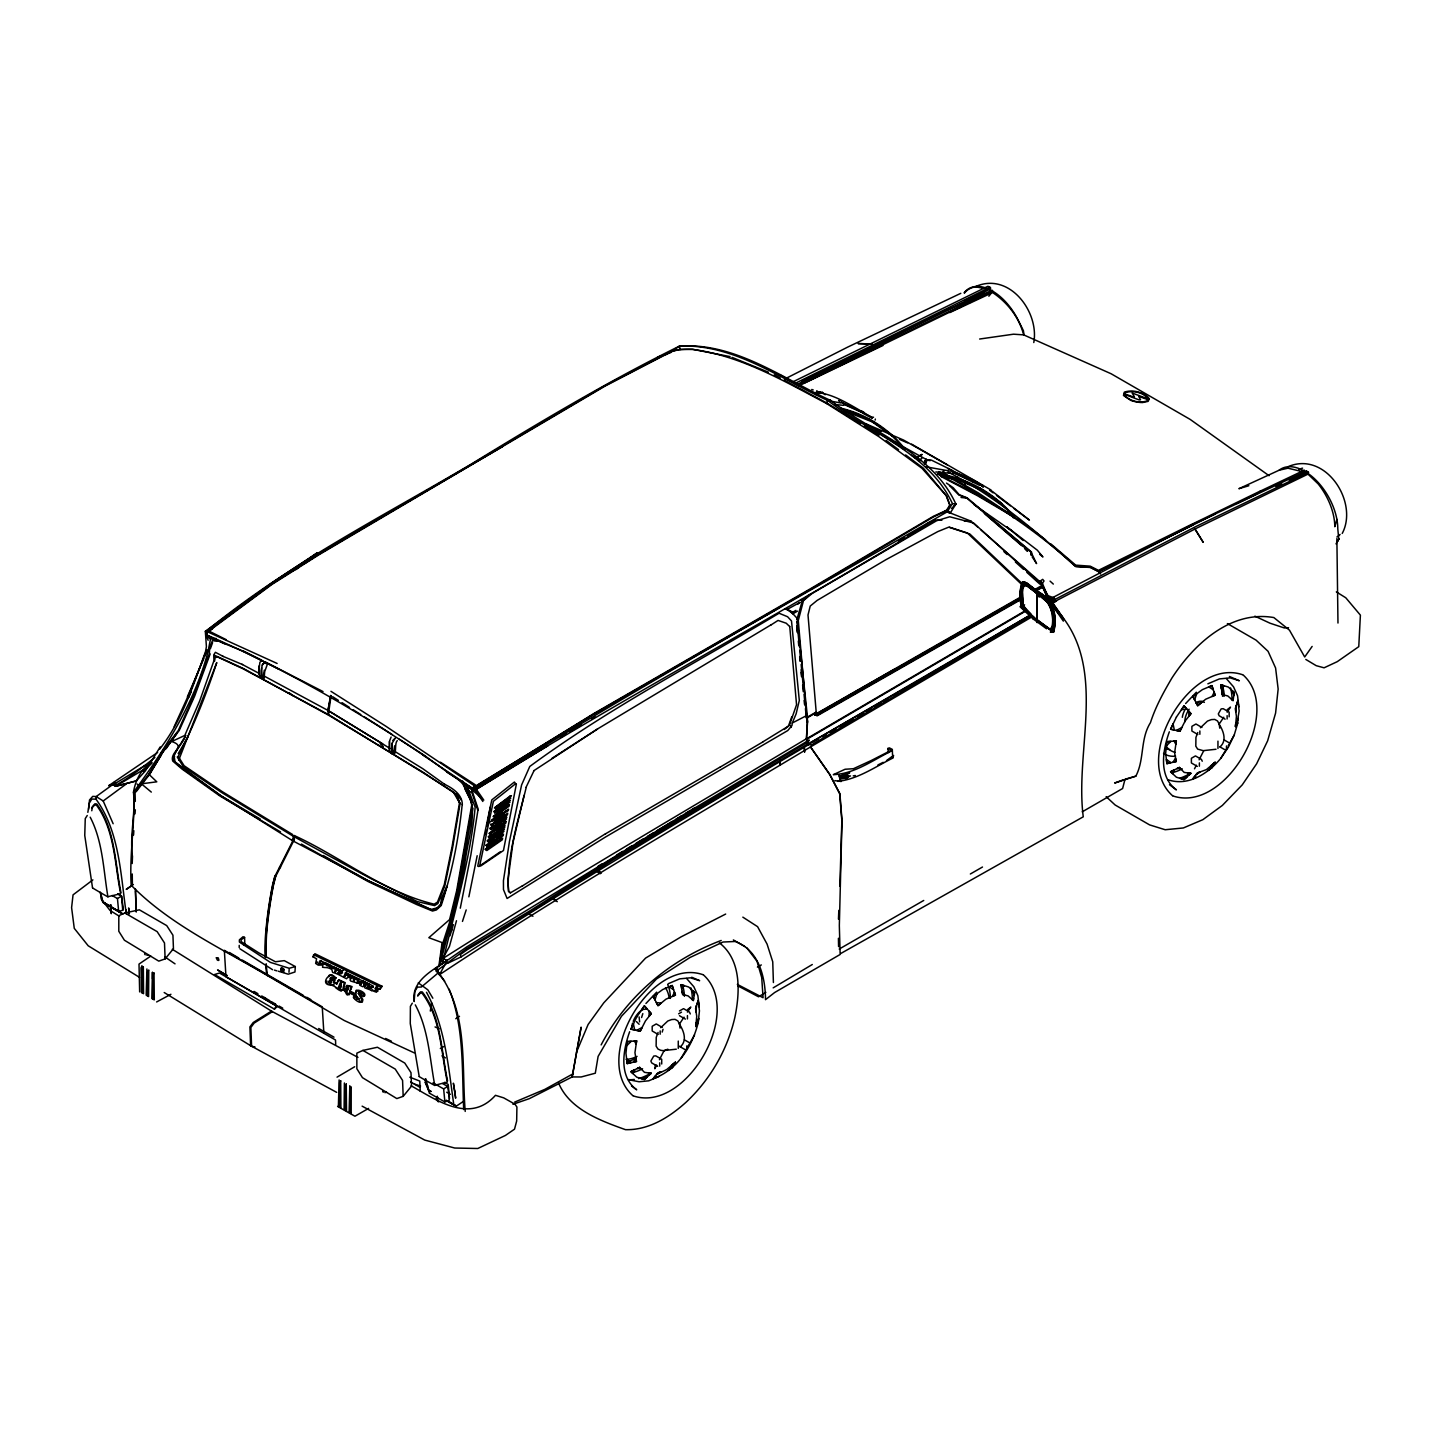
<?xml version="1.0" encoding="UTF-8"?>
<svg xmlns="http://www.w3.org/2000/svg" width="1432" height="1432" viewBox="0 0 1432 1432"><rect width="100%" height="100%" fill="white"/><g stroke="black" fill="none" stroke-linecap="round" stroke-linejoin="round"><path stroke-width="1.5" d="M239.216 947.572L239.216 945.371M1037.412 620.181L1037.466 622.401L1038.379 620.79L1036.929 622.347L1037.144 591.559L1025.956 582.896M1039.22 596.893L1037.466 591.434L1026.279 582.77M957.704 481.438L957.757 477.142M425.394 1078.779L425.34 1082.467L428.759 1091.005M1037.233 622.204L1037.287 620.074L1050.336 629.4L1051.715 629.382L1052.645 626.267M1336.879 538.522L1337.971 623.045M965.15 485.609L965.275 481.349M278.309 971.2L288.226 974.19L294.956 971.988L295.314 966.564L289.228 968.283L270.397 962.394L239.377 942.059L239.377 939.857L243.028 936.743L244.586 937.387L244.8 944.368L243.637 945.209M132.209 863.532L132.46 856.962M1031.022 555.168L1031.13 552.305L966.707 498.067L958.867 494.989L949.523 485.681M1031.434 554.954L1031.559 552.09L967.048 497.781L959.189 494.702L953.193 487.703L946.462 483.067M838.454 919.129L838.83 910.322M839.868 886.122L841.855 820.679L839.671 793.811L829.755 774.623L810.512 746.931L811.497 744.855L1032.132 615.563M117.889 893.944L121.523 896.092L123.045 906.85L122.866 910.215L118.677 911.468L117.442 898.526L112.126 895.519M263.363 677.443L264.276 670.248M806.574 739.717L807.487 717.36L797.051 618.248L790.303 610.963L784.7 608.672M844.254 775.392L844.164 777.29L846.813 778.704L848.013 777.415L847.046 774.139L844.254 775.392L845.829 777.146M449.523 1098.541L448.198 1084.418L444.511 1082.341M1040.975 583.862L1041.046 582.681L980.974 529.912M288.978 972.256L289.157 969.392M122.722 910.09L121.523 896.092L118.086 894.141M133.552 835.089L133.838 830.703M338.22 987.991L340.172 982.925L341.353 984.035L340.512 986.648L339.67 988.581L338.22 987.991L340.583 988.187L341.425 986.272M339.133 987.597L341.514 982.513M126.177 913.007C120.592 874.522 119.518 831.365 95.98 799.181L96.177 796.568L112.788 784.539L115.688 786.293L136.326 780.905L145.348 770.899L160.205 746.913M135.02 813.841L135.324 809.796M414.17 1001.058L414.922 991.266L417.392 987.149L421.366 987.024L438.532 972.614C468.497 1012.03 461.426 1064.961 465.221 1111.429M463.7 1109.567C461.838 1069.4 464.308 1027.245 449.147 989.172M1048.851 602.442L1049.531 603.051L1047.848 601.225L1048.117 602.138M101.403 895.627L101.135 898.884L109.996 910.412L119.429 916.301M281.209 969.571L281.334 967.996L283.966 969.357L283.554 972.418L280.94 971.057L281.334 967.996M263.112 675.51L328.895 710.934L328.555 715.159L422.673 771.991L455.949 794.116L459.511 802.726L452.082 846.706L444.296 884.618L437.476 902.088L434.165 904.165C383.525 892.118 340.87 856.819 293.936 835.393L292.146 840.477L367.952 880.644L430.728 909.553L438.013 907.655L440.859 904.129L447.017 886.193L441.45 898.508L440.716 904.541L435.99 908.908L432.088 909.982L367.97 880.626L323.274 855.513M438.819 966.511L442.112 942.596L428.83 937.709L449.576 919.595L456.683 890.615L471.737 804.981L470.09 798.608L463.413 785.076M439.445 965.759L442.595 943.813L450.794 918.538L457.238 891.563L472.381 805.464M440.394 964.201L443.186 946.48L451.402 921.206L457.846 894.212L472.972 808.113M343.859 976.284L346.634 971.719L344.289 976.821L346.472 973.134L359.056 979.345L356.98 982.674L360.47 982.764L362.547 980.813L365.16 982.173L363.728 984.912L366.753 983.104L369.528 984.303L367.451 987.865L369.528 984.303M365.16 982.173L363.728 984.912M393.496 753.089L394.677 745.768M258.816 666.077L259.049 674.955M317.081 961.767L317.349 962.913M1021.857 594.191L1024.023 582.824M88.605 809.241L89.518 799.987L92.74 796.371L96.177 796.568L103.194 800.971L113.146 823.74M442.202 964.363C454.266 912.291 470.179 860.811 475.173 807.147L467.387 787.242L462.536 781.067M698.19 1022.591L699.442 1010.867L698.172 1000.503L695.576 1008.611L696.74 1016.237L695.791 1026.476L698.19 1022.591L698.655 1018.295L697.241 1024.22L698.19 1022.591C692.426 1046.362 677.157 1070.187 653.243 1078.636L655.176 1076.023L656.554 1077.204L653.243 1078.636L657.843 1072.854L660.653 1071.798L656.482 1074.501L666.686 1069.543L675.403 1062.24L672.252 1067.628L668.332 1070.438L673.398 1065.569L672.252 1067.628M1166.883 741.704L1165.648 753.357L1166.901 763.668L1176.137 761.573L1175.582 758.154L1173.094 762.003L1176.137 761.573L1174.634 752.767L1176.334 740.899L1174.043 740.917L1175.815 744.3L1176.334 740.899L1166.883 741.704L1170.857 741.382L1166.454 745.821M1053.683 629.579C1056.744 614.489 1051.088 598.809 1036.929 591.362L1037.144 622.526L1038.057 620.933M1053.988 629.436C1057.639 614.221 1051.357 598.719 1037.233 591.237L1039.095 596.786M318.799 964.148L324.921 962.752L327.928 964.076L326.55 965.007C323.972 962.179 315.774 966.833 320.159 960.532L342.123 971.039L343.483 970.108M320.159 963.199L321.108 960.496M389.271 741.597L389.182 750.601M365.643 986.272L365.804 984.983L364.444 985.914L364.748 987.829L376.491 992.215L377.618 990.443L374.504 990.604L377.78 989.154L377.064 986.308L375.291 988.42L376.401 990.085M91.791 810.763L92.292 806.753L94.942 803.782L96.767 803.996C115.222 829.2 114.918 862.905 120.95 892.53M792.29 722.999L791.95 725.594L787.725 730.588L605.253 837.165L507.089 898.473L503.473 889.576L503.438 880.662L509.47 841.354L521.606 784.933L529.786 766.46C608.385 708.536 695.415 663.338 779.062 613.236L787.564 616.727L791.502 620.951L799.307 700.481L796.12 713.87L792.29 722.999L806.574 715.606M830.471 400.334C872.822 433.055 932.501 452.53 955.896 504.1L950.096 513.247L947.143 511.886L949.774 505.228L946.087 495.526L922.011 468.336L878.854 436.635L826.407 403.394L827.499 400.351L830.864 400.602L827.714 400.459C780.082 378.782 734.258 343.895 679.52 346.079C607.866 381.449 538.897 422.583 470.663 464.451C380.733 517.364 286.991 565.049 205.904 631.44L206.369 634.949L224.144 643.523M462.25 804.032C458.741 838.525 451.939 873.001 441.181 905.561L436.42 909.947L432.5 911.038L416.766 904.577L368.042 881.521L301.4 844.075M1306.199 472.614L1306.432 470.913L1308.472 472.292L1308.239 474.01L1195.881 528.551L1052.055 602.89L1054.364 599.722L1196.185 526.385L1308.472 472.292M845.507 776.072L847.046 774.139M846.76 776.735L845.22 778.65M430.316 1011.082L431.587 1002.668M87.853 812.338L89.321 803.048L91.827 799.056L95.98 799.181M1037.448 593.528L1025.348 584.811L1022.018 589.017C1016.541 609.012 1036.321 619.841 1050.014 629.525L1051.392 629.525C1055.169 615.67 1050.39 600.312 1036.947 593.51M1051.715 629.382C1056.207 615.384 1050.748 600.205 1037.269 593.367M1051.392 629.525L1052.341 626.393M655.462 1064.746L654.818 1068.755L656.662 1065.139M330.899 695.648L327.892 710.415L328.358 715.051L243.565 668.583L214.496 655.265M328.053 710.451L330.577 695.433M331.078 695.683L328.895 710.934M217.055 656.733L242.957 668.744L329.02 714.89L423.031 772.725L453.139 791.771L456.933 795.816L460.066 803.62L452.601 847.851L444.779 885.961L437.924 903.52L434.594 905.615L417.303 901.587L369.295 877.78L293.667 836.503L221.566 792.469L183.171 766.406L177.228 757.027M1054.203 628.111L1053.2 632.353L1053.755 630.707M1053.522 632.228L1054.077 630.563L1051.124 630.563L1050.372 632.21L1053.522 632.228C1058.141 617.049 1053.487 599.453 1038.397 591.935M694.627 807.917L466.886 946.803L435.042 968.82L439.391 974.762C560.306 894.463 686.053 821.628 810.512 746.931L829.898 774.533L839.904 793.668L841.998 820.357L839.331 925.609L840.154 954.464L774.623 992.537L765.511 999.661C765.332 976.964 758.924 950.132 735.171 941.486L722.999 942.023L690.063 957.453L656.482 978.987L621.452 1016.29L598.111 1056.404L595.3 1073.212L581.177 1076.971L572.173 1076.936L581.088 1027.353L572.173 1076.936L529.249 1098.684L512.942 1104.287M485.412 834.516L486.164 830.274M486.916 826.049L490.299 807.004M264.544 662.658L262.271 665.003L261.161 670.445L261.465 677.551L264.043 678.893L264.705 671.59L267.39 664.251L264.455 662.622M261.662 667.777L262.163 678.016M502.363 832.547L505.424 817.296L506.91 817.207L490.209 829.074L491.409 829.737L506.552 818.979M345.273 972.65L372.678 985.771L372.445 986.952L370.852 986.809L371.425 988.438L367.451 987.865M468.855 896.844L477.178 855.727M506.051 821.467L505.639 823.436L490.12 834.319L489.046 833.424L506.051 821.467L504.189 821.395L503.813 823.221L489.44 833.299M501.379 837.971L501.057 839.528L486.075 849.928M1033.779 342.552C1039.435 311.925 1009.399 271.65 975.711 286.507M392.815 740.487L395.125 738.232L392.117 743.28L391.562 753.25C397.774 757.814 393.836 743.924 397.273 740.613M460.281 908.192L470.86 854.832L478.127 808.955L471.629 789.462L467.387 787.242M392.117 743.28L392.225 753.769M524.094 795.351L512.978 842.571L507.805 881.342L508.736 891.169L510.508 892.709M681.077 1058.302L694.538 1034.96M1167.921 779.706C1188.059 786.777 1208.322 773.423 1220.762 758.369L1227.439 747.432M1238.34 718.363L1236.944 724.288L1239.145 710.934L1237.874 700.57L1235.279 708.679L1236.425 716.304L1235.494 726.543L1237.892 722.659L1234.223 735.028L1228.37 747.218L1220.762 758.369M356.12 991.928C355.727 987.346 367.648 993.038 364.319 996.207M132.496 856.658C129.506 835.232 135.772 813.77 133.462 792.272C135.396 780.422 141.195 768.447 151.881 762.254M187.395 696.775L203.845 658.487M275.123 875.829L273.029 883.902A352.505 203.523 -60 0 0 265.761 937.602M275.767 876.187L273.673 884.278A352.487 203.523 -60 0 0 268.375 916.999A213.01 122.991 -60 0 0 266.298 956.29M791.789 716.805L788.388 726.149L762.826 741.883M359.987 985.109L361.67 982.961L360.309 985.502L362.851 986.738L364.444 985.914M1050.014 599.453L1042.407 585.24L973.653 523.038L949.684 516.773L936.6 520.747L812.23 593.421L803.495 600.581L798.286 620.539L806.592 715.857M526.242 787.314C517.954 821.324 506.624 856.103 508.45 891.402L510.24 892.942L522.573 885.746M456.486 920.722L449.433 946.462L442.828 958.545L447.231 960.407L439.875 973.957M875.131 420.095L875.364 419.057M837.738 781.371C857.661 779.312 875.006 766.943 892.655 758.154L892.315 749.366L889.362 747.88L887.75 748.524L888.628 752.57M893.21 756.866L893.604 755.434M1336.915 519.351L1334.785 526.725A46.97 27.119 60 0 0 1318.174 483.927L1307.434 473.598M796.962 619.268L802.26 601.046L809.295 594.531M349.283 976.087L351.86 977.34L349.999 979.971L350.786 981.099L360.309 983.891M216.286 638.457L210.54 638.958L207.747 652.759C193.606 704.759 164.841 749.527 133.462 792.272M629.65 1031.738C622.992 1050.193 618.517 1076.452 636.721 1089.806L631.512 1085.939M662.193 1032.078L663.034 1029.232M661.709 1063.994L661.709 1059.286L655.767 1055.849L653.744 1056.046L650.862 1061.04L651.703 1062.902L657.646 1066.339M1169.335 731.806C1162.677 750.261 1158.202 776.52 1176.406 789.873L1169.479 784.718M1229.157 716.841L1229.157 712.134L1223.214 708.697L1221.174 708.894L1218.31 713.888L1219.151 715.749L1225.094 719.186M356.98 982.674L359.056 979.345M451.402 931.033L453.353 924.642M449.97 935.776L451.868 929.637M346.472 973.134L346.526 974.744M376.097 988.903L376.097 990.443M641.59 1017.543L642.825 1013.623M892.655 758.154L893.085 756.794M462.464 921.42L466.188 909.929M260.266 819.068L220.779 795.655L175.044 761.931L173.934 755.201L185.73 735.332C182.992 744.389 172.681 750.798 173.737 760.822L182.849 768.698L220.761 795.673L293.309 841.157L294.473 835.679M342.123 971.039L341.174 973.814L338.435 973.456L340.207 970.037L334.032 967.155L331.401 967.262L331.401 965.705L328.662 964.577L326.55 965.007M1022.538 582.072C1019.638 590.306 1018.832 600.76 1023.236 608.51M845.453 774.103L845.471 776.699M846.813 778.704L847.386 777.075L846.133 776.395M210.397 648.678L212.58 642.682M210.164 653.959L194.68 696.024L179.251 730.445L163.141 751.675L149.948 773.907L136.13 791.753L135.02 790.876L135.306 801.437M173.129 760.249L174.579 756.329M891.688 756.758L886.515 760.607M350.5 978.271L347.904 977.018L346.598 978.754C341.192 976.23 338.274 973.849 332.636 972.4L331.776 969.392C326.675 966.779 326.818 967.96 322.54 967.262L322.88 965.043L318.19 965.132L315.649 963.414L316.579 958.796L312.785 956.719L314.915 953.73L382.058 986.254L379.731 989.297L375.685 987.257M349.712 991.785L351.359 987.346L348.907 985.663C341.013 987.4 351.914 985.789 347.707 989.87L343 988.492L344.342 983.068L338.471 980.114L336.502 983.999C335.536 982.567 324.438 974.637 334.748 979.041C332.636 968.551 319.533 982.978 328.93 984.876C336.019 984.375 333.531 987.973 341.174 991.123C345.721 985.216 345.953 1000.342 349.283 992.895L357.087 996.636L358.805 999.071L356.586 998.963L356.478 997.818C347.081 992.877 361.902 1007.716 361.974 1000.073L358.322 993.325L363.388 996.582L364.032 994.381L356.192 990.264L355.852 994.703L349.712 991.785L352.075 986.558L346.956 985.395L347.833 987.078M658.076 1032.454L656.25 1037.341L656.125 1046.148L657.968 1049.047L660.725 1050.318L664.018 1050.73L667.831 1049.191M1197.761 732.54L1195.935 737.408L1195.809 746.215L1197.671 749.115L1203.703 750.798L1199.103 759.801M339.402 989.44C345.452 989.959 345.506 991.517 349.283 994.757M330.04 978.772L331.293 977.501M336.502 983.999L338.883 979.792L345.255 982.674L343.716 987.668L347.707 989.87M331.401 965.705L330.04 968.211L332.654 968.086L338.847 970.968M178.642 760.374L216.769 662.586C206.208 694.806 193.535 726.436 178.195 756.382L184.101 765.708L222.282 791.645L292.575 834.516M447.035 772.206L474.153 789.551L475.317 786.598L594.137 713.351L810.243 588.856L933.467 516.254L946.462 510.311L949.774 505.228M905.615 454.929L923.318 468.157L946.57 495.955L950.239 505.639L946.928 510.723L933.95 516.666L810.78 589.25L595.766 712.903L476.033 786.884L471.951 792.576L477.858 810.387M206.834 649.77L190.707 690.331L174.167 726.722M848.102 775.518L846.742 774.891L847.458 775.822M346.795 990.264L348.567 986.791M326.997 981.027L326.908 983.247M208.123 640.265L206.029 634.627L207.246 631.691L271.74 584.041L318.799 554.327L604.68 385.817L670.982 351.395L679.573 349.372L692.497 349.283L730.105 356.604M206.369 634.949L207.586 632.031L272.098 584.328L319.211 554.614L605.217 386.014L671.536 351.592L679.52 346.079C735.422 342.373 782.373 378.478 830.882 400.566M576.47 1052.198L588.122 1024.471L603.731 1002.883L645.599 958.08L681.023 936.904L725.666 914.063M204.794 656.339L207.282 650.432M188.684 697.563L191.315 691.531M1050.605 604.143L1051.732 601.565L1055.008 599.364L1050.605 604.143L1049.71 600.885L1054.221 598.594L1053.254 597.591L1049.047 599.543L1049.942 602.8L1063.367 618.23L1051.929 601.762L1049.942 602.8L1051.088 600.223L1054.364 598.021L1046.183 594.978L1049.781 598.737M328.68 976.606C329.432 970.395 342.588 982.728 331.598 977.143M379.731 989.297L382.058 986.254M1047.275 627.109L1046.524 628.755L1033.081 618.893L1034.298 617.55L1051.428 630.438L1050.694 632.085M1122.939 779.975L1114.651 783.035L1135.827 776.162C1144.616 759.461 1140.033 739.27 1150.451 722.641C1155.534 706.817 1163.482 692.354 1171.877 678.088C1193.715 644.4 1230.518 609.978 1273.853 617.568L1289.48 630.187L1304.695 656.984L1312.142 646.423M1228.226 745.696L1234.223 735.028M333.37 982.656L335.034 980.293L330.953 978.378M438.532 972.614L436.134 971.29L466.868 948.664L530.628 910.394L612.019 858.878L808.382 741.722L809.152 740.058L691.459 809.957M461.032 956.916C574.948 883.759 691.423 813.644 808.257 744.909L809.026 743.244L612.699 860.059L531.29 911.45L467.208 949.72L460.316 954.607L461.032 956.916L447.59 963.306M525.992 787.421L534.011 770.667M178.212 753.59L187.664 737.516M1049.638 602.997L1052.037 597.932L1193.465 524.219L1306.432 470.913M344.396 1082.968L344.092 1109.442L345.04 1109.997M279.491 867.362L293.811 838.937M280.135 867.738L294.437 839.313M146.905 968.963L146.189 995.186L147.12 995.723M659.418 1059.734L664.018 1050.73M1194.503 768.823L1196.347 765.207M447.231 960.407C432.84 970.091 410.895 981.009 414.17 1001.577M279.902 866.557L274.693 876.688L272.581 884.815A354.438 204.633 -60 0 0 265.26 938.801A214.191 123.653 -60 0 0 265.171 957.22M280.547 866.915L275.32 877.046L273.226 885.173A354.438 204.633 -60 0 0 265.905 939.177A214.174 123.653 -60 0 0 265.815 957.596M356.586 998.963L357.391 997.424L354.617 995.777L354.563 998.444M948.718 511.313L950.204 512.799L947.268 511.797C789.712 602.389 630.778 691.28 476.623 787.743L475.549 789.802L474.153 789.551M154.889 757.528C142.538 767.248 130.437 777.111 116.439 784.879L115.688 786.293L113.11 784.736L108.832 785.595L157.609 752.48M1024.256 585.33L1022.341 588.874L1023.164 605.629L1030.968 614.06M339.115 1079.925L338.4 1106.274L339.348 1106.703M1211.955 767.695L1213.101 765.637L1208.017 770.505L1211.955 767.695L1215.106 762.307L1206.388 769.611L1197.546 772.922L1196.185 774.569L1200.338 771.866L1197.546 772.922L1192.928 778.704L1196.239 777.29L1194.879 776.09L1192.928 778.704M924.446 462.106L925.949 459.421L930.191 460.478M919.129 461.068L922.28 457.578M1342.232 533.438C1358.95 501.97 1325.334 450.346 1287.941 466.76M281.818 969.894L283.966 969.357M412.309 1003.17L410.393 1006.374L410.268 1023.486L419.182 1076.417M1336.002 543.874L1339.063 538.736L1336.826 542.406L1338.741 539.041L1337.792 528.784A47.005 27.136 60 0 0 1310.334 475.138L1304.552 471.218A47.005 27.136 60 0 0 1279.098 470.233L1238.895 488.706L1248.847 485.734M331.436 982.406L330.882 983.319C328.214 983.516 330.148 978.181 331.723 980.276M263.076 664.108L263.667 663.32L262.271 665.003M601.136 1044.912C626.339 996.278 670.158 959.726 721.209 940.466M906.134 688.935L907.297 687.092L1029.68 615.456M160.796 755.738L148.123 775.983L162.299 752.82L177.335 732.45L166.094 748.757M274.407 1009.13L277.289 1006.445L219.49 973.026L214.549 974.512L274.407 1009.13L276.412 1005.944M87.245 815.47L85.258 818.603L84.757 835.447L92.507 887.715M827.517 400.316C869.815 432.84 928.742 452.566 952.459 503.67L947.143 511.886L946.462 510.311L943.133 512.405M635.88 1058.087L633.409 1061.935L636.452 1061.506L635.88 1058.087A48.831 28.192 -60 0 1 626.894 1062.025M680.039 1028.104L679.52 1023.934L684.031 1017.185M687.432 1012.12L690.815 1007.054L687.539 1009.596M1219.742 728.172L1219.205 724.001L1223.734 717.253M1227.117 712.187L1230.5 707.122L1227.242 709.663M159.561 749.294C182.115 720.654 193.231 685.445 205.528 651.578L206.405 646.709L205.367 631.279L271.579 583.092L316.884 553.038L319.372 553.325L502.614 446.605M872.41 417.625L841.586 402.32L865 413.508M872.16 417.464C856.64 409.051 833.692 392.619 815.417 392.619M841.336 408.299C865.519 414.027 887.697 428.007 903.485 447.196L904.809 449.523L892.404 435.292L872.446 421.259L849.516 411.467M924.392 463.288L925.663 462.375L924.589 463.896M924.607 463.485L925.663 462.375M979.506 485.323L953.336 472.596L951.331 469.911C960.711 475.961 976.517 478.932 983.211 487.381M953.336 472.596L974.351 481.671M981.904 485.054L950.938 470.484M1014.142 517.686L1014.554 517.131C995.598 493.521 967.62 478.055 937.763 473.652L937.351 474.225C967.227 478.628 995.204 494.094 1014.142 517.686L1012.836 515.359L1014.554 517.131M337.039 1077.15L354.671 1066.751M988.868 296.227L992.806 291.144L804.193 383.06M595.766 712.903L474.547 786.687L483.801 800.13L471.629 789.462L475.281 784.79L440.465 762.218M282.265 971.648L282.068 969.464M165.127 958.903L173.451 948.682L172.932 935.203L166.721 925.609L139.369 909.821L124.835 912.972L118.802 915.71L118.802 931.283L124.405 940.215L158.773 961.123L165.127 958.903L164.501 942.972L157.162 931.641L124.835 912.972M403.18 1096.339L411.521 1086.118L410.984 1072.64L404.773 1063.063L377.421 1047.257L362.905 1050.408L356.854 1053.164L356.854 1068.719L362.457 1077.652L396.825 1098.577L403.18 1096.339L402.571 1080.408L395.232 1069.078L362.905 1050.408M215.444 656.232L214.478 661.423M417.947 994.918L420.578 991.839L422.297 991.928C441.36 1016.971 441.181 1051.088 447.59 1080.838M417.714 996.135L420.346 993.056L422.064 993.146C441.11 1018.188 440.931 1052.305 447.339 1082.055L434.773 1085.313C429.672 1058.355 428.562 1029.447 415.298 1004.87M660.725 1027.675L667.813 1020.998L671.68 1019.548L675.009 1019.351L677.801 1020.873L679.52 1023.934M1200.428 727.76L1207.498 721.066L1211.365 719.616L1214.712 719.419L1217.486 720.94L1219.205 724.001M680.236 1046.917C687.611 1040.581 683.691 1030.682 679.251 1023.844M1219.921 746.985C1227.296 740.648 1223.376 730.75 1218.936 723.912M358.322 993.325L361.455 993.665M143.164 771.508L151.953 763.149M92.006 807.952L94.655 804.981L96.481 805.178C114.936 830.399 114.632 864.105 120.664 893.729L107.901 896.701C103.39 870.083 102.907 841.568 90.198 817.189M391.115 737.068L389.683 740.63L389.737 750.887L392.368 753.858M954.016 506.176L955.896 504.1L952.459 503.67M645.939 1003.492L656.662 992.161M679.448 1010.974L683.529 1008.629L689.454 1012.066L690.296 1013.928M1185.624 703.56L1196.347 692.229M841.568 402.016L840.906 402.965L829.951 401.014M951.51 508.485L955.896 504.1M471.629 789.462L474.547 786.687M846.366 777.164L840.638 776.95M843.985 404.433L863.747 413.204L862.207 412.434M972.758 481.653L971.558 480.597M784.253 729.514L788.388 726.149M1025.24 609.03L1023.862 610.157C1018.367 602.228 1019.172 590.986 1022.215 582.197L1024.166 581.732L1027.514 583.468L1038.433 591.953M797.767 604.197L800.184 602.263L787.099 609.441L793.042 613.755L797.463 611.142M515.323 783.948L493.396 801.293L479.738 865.555M842.911 777.021L839.957 779.259L844.683 778.292M92.883 879.875L73.05 894.857L71.6 907.637L74.267 928.348L88.193 945.782L139.495 977.34M212.598 628.666L205.582 633.946L209.09 631.351M594.799 713.673L780.458 607.025M103.194 800.971L125.837 784.288M292.826 570.724L316.884 553.038M495.311 810.44L507.358 801.723M244.586 937.387L241.238 939.696L241.059 941.54L258.637 952.763L275.427 961.767L284.27 960.639L295.314 966.564M494.488 812.463L508.718 802.206M494.756 813.215L509.989 802.242M494.04 816.33L508.145 806.198M494.147 816.938L509.183 806.144M488.276 841.318L502.131 831.348M488.652 842.428L504.01 831.365M509.738 798.072L495.544 809.008L510.848 798.072M487.148 840.602L502.489 829.629M487.417 841.64L504.404 829.468M490.997 828.86L505.013 818.889M489.458 837.344L503.241 827.553M504.798 827.553L489.851 838.203L488.545 837.559L505.156 825.799L503.545 825.817M489.869 828.233L493.306 825.799M496.743 823.364L503.617 818.477M488.223 836.646L491.623 834.247M496.725 830.632L501.844 827.016M507.161 810.405L492.304 820.894L508.306 810.584L508.557 809.187L488.652 822.917M493.7 828.77L500.681 823.847M486.057 845.166L487.56 846.634L503.133 835.679L503.455 834.068L486.719 845.865L486.057 845.166L493.181 840.154M496.725 837.63L502.077 833.872L501.755 835.411L486.844 845.9M485.269 849.23L502.614 838.203L502.274 839.814L486.791 850.554L485.269 849.23L496.009 841.73M491.087 824.796L507.733 813.215L507.393 814.844L491.838 825.673L490.603 824.134L491.319 824.975L506.105 814.683M494.13 821.682L504.673 814.361M295.726 569.65L299.36 567.144M304.819 563.385L319.372 553.325M491.48 820.053L502.113 812.714M442.828 958.545C562.4 882.595 684.926 811.21 806.592 738.644L808.382 741.722M130.813 886.247L126.213 889.397L133.337 884.546M500.377 851.736L478.753 866.539L477.733 866.109L491.803 799.897L514.392 782.033L515.806 783.877M480.74 865.966L503.473 850.501L516.379 784.02M533.76 770.738L597.591 728.977M312.785 956.719L314.145 955.771M338.435 973.456L342.534 972.883M344.289 976.821L345.219 975.335M345.094 974.082L348.262 975.622L349.623 974.691M348.262 975.622L349.73 975.21M370.852 986.809L372.767 985.914M371.407 990.711L372.767 989.781M375.291 988.42L376.67 987.489M374.736 991.374L377.618 990.443M281.692 968.73L282.731 968.05M463.18 1101.566L456.343 1106.113L447.178 1100.957M811.711 389.486L813.215 389.934M455.77 1018.743L459.493 1016.308M551.821 758.441L597.43 729.013L771.186 624.746M532.776 754.485L536.409 752.194M548.044 745.714L475.549 789.802C626.357 695.773 783.716 612.914 935.186 520.049L941.898 520.246M771.114 624.871L778.059 620.432L786.24 623.224L789.641 626.536M522.322 885.978L605.629 833.675M982.495 867.022L970.341 874.003M765.852 992.34L758.548 996.797L737.856 985.86M773.173 987.865L812.302 964.506M598.057 866.253L601.798 863.979M616.923 854.85L622.652 851.396M626.482 849.087L632.21 845.632M636.041 843.341L643.684 838.722M647.497 836.431L653.225 832.977M657.055 830.667L672.342 821.467M676.173 819.158L681.9 815.703M685.713 813.412L689.544 811.103M145.67 765.082L113.11 784.736L114.202 782.284L116.439 784.879M117.442 898.526L121.523 896.092M560.556 737.39L566.267 733.99M570.061 731.716L581.446 724.914M591.649 718.81L595.05 716.788M443.634 1088.893L447.733 1086.458L449.236 1097.216L449.057 1100.582L444.887 1101.834L443.634 1088.893L433.001 1082.861M793.042 613.755L792.791 612.216L795.87 610.39M807.541 738.214L1024.56 611.124M142.466 770.273L115.688 786.293L136.326 780.905M150.79 956.075L139.011 964.076L139.656 991.911M170.927 994.273L156.625 1001.952M368.597 1108.404L354.939 1116.226L337.594 1106.417M720.403 766.961L762.88 741.919M810.512 746.931L1032.902 616.315M911.289 685.319L915.102 683.082M918.914 680.844L922.745 678.625M928.473 675.26L932.286 673.04M936.098 670.803L941.826 667.455M945.639 665.218L949.47 662.998M953.282 660.761L959.01 657.413M962.823 655.176L966.636 652.938M970.466 650.719L983.82 642.896M987.633 640.659L1001.004 632.855M1004.817 630.617L1029.644 616.1M911.862 685.588L915.692 683.35M929.046 675.546L932.858 673.308M946.23 665.504L950.043 663.267M963.414 655.444L967.227 653.225M980.58 645.402L984.411 643.165M997.764 635.361L1001.577 633.123M1007.305 629.776L1030.217 616.387M605.485 833.836L720.403 766.89M1029.554 615.438L810.333 742.743L809.331 744.819L807.738 742.116M1045.593 598.934L1047.777 597.663L1049.423 599.167M1025.133 611.41L806.234 739.61L807.63 721.28L806.789 718.076L816.24 712.617L808.006 614.99L810.226 606.058L817.153 600.402L885.961 559.679L937.835 531.576L948.718 527.155L969.858 534.029L1022.752 584.167M1046.166 599.202L1048.349 597.932M916.086 457.703L921.796 454.409M916.373 457.864L922.118 454.553M806.198 717.808L815.667 712.348L816.562 715.535L1022.591 598.021M812.624 742.313L818.442 738.948M822.308 736.728L826.175 734.491M830.059 732.253L835.858 728.906M839.725 726.668L853.293 718.846M857.159 716.609L862.959 713.243M866.843 711.024L870.71 708.786M874.576 706.549L880.394 703.184M884.26 700.964L888.126 698.727M893.944 695.361L897.81 693.142M901.677 690.904L905.561 688.667M840.316 726.937L844.182 724.699M894.517 695.648L898.401 693.41M440.322 1048.564L444.01 1046.434M678.607 1013.82L681.489 1012.156M1082.216 811.837L1122.616 788.513L1125.015 779.223L1135.827 776.162M898.347 541.224L904.165 537.895M908.031 535.658L935.186 520.049L933.646 519.691M816.025 713.852L1020.175 597.323M814.683 715.23L1020.748 597.591M907.226 686.984L810.333 742.743L811.497 744.855M846.312 774.73L849.713 772.779L839.188 776.126L842.643 775.893M839.206 949.058L923.729 900.46M815.041 714.854L895.483 668.708M1035.622 590.611L1042.729 586.565L1046.935 595.819M1021.249 599.399L817.153 715.821L816.24 712.617M1036.195 590.879L1043.302 586.852M1022.842 605.772L1024.614 604.805M926.343 524.166L930.227 521.964M281.943 970.484L283.679 970.842M840.745 953.515L1083.254 816.813C1074.34 747.307 1109.943 663.195 1053.415 606.685L1063.35 621.112M1034.638 589.59L1042.407 585.24M757.421 967.119L761.323 964.935M261.626 660.922L259.872 662.3L259.192 668.404L259.639 675.188L262.325 678.106M666.166 354.563C673.989 349.032 683.923 349.265 693.088 349.462C741.561 356.013 784.235 381.252 826.801 403.627M796.818 384.617L989.959 289.121L989.959 287.277L987.901 286.293L792.182 382.201M891.903 750.798C873.162 759.927 854.707 773.871 833.317 774.658L845.095 769.253L853.418 768.716L871.3 760.482L890.382 750.708L890.543 749.527L887.75 748.524M573.355 1073.642L544.769 1089.412L514.607 1102.121M798.25 385.065L992.251 290.213L946.606 310.279L801.992 381.109M798.591 385.978L882.971 345.488M1021.052 605.611L1022.627 604.805L1022.197 587.371L1023.719 582.967L1025.545 582.52M1021.374 605.485L1022.949 604.662L1022.018 595.981M784.682 379.05L847.654 347.117L960.8 293.327M794.742 383.561L989.959 287.277M1193.089 523.611L1098.451 570.348L1090.199 566.159L1075.718 565.139L1050.819 543.874M1193.214 524.918L1098.577 571.654L1090.396 567.502L1075.897 566.481C1034.727 528.927 987.436 498.533 938.819 471.54M877.941 764.939L883.204 762.325M1048.922 597.09L1046.846 596.321M964.452 300.935L988.259 289.264M1192.874 523.808L1260.464 490.943M1215.016 514.124L1098.577 571.44L1090.325 567.251L1075.45 566.446C1036.159 531.147 995.509 496.474 948.02 472.005M1236.801 503.563L1256.616 493.95M1275.966 486.629L1281.765 483.819M1289.176 480.221L1305.894 472.13M1260.249 491.122L1304.427 470.143M949.792 312.588L992.591 292.54C1007.448 302.421 1019.19 317.439 1023.665 334.873L1111.142 373.77L1190.153 419.397L1269.074 475.71M1025.312 585.992L1026.332 585.527M1207.874 683.816L1219.384 678.929L1230.124 677.873L1239.342 680.737L1229.408 676.477M668.171 983.748L679.699 978.862L690.421 977.805L699.639 980.669L691.71 977.251M659.132 1076.417L648.75 1080.82L639.084 1081.769L628.236 1079.639A60.466 34.905 -60 0 0 634.304 1079.442M335.106 978.056L336.019 977.68M346.293 987.436L347.206 987.042M346.347 991.571L347.26 991.177M353.704 996.153L354.617 995.777M360.864 995.151L361.795 994.757M217.807 656.626L215.999 657.36L218.147 657.163M846.616 777.504L850.483 775.947L846.581 775.858M334.139 983.838L333.137 985.735L329.843 984.482M657.736 357.195L670.964 352.451M872.106 417.643L873.538 417.177M981.457 485.806L982.889 485.341M1049.047 599.543L1052.592 598.522M1054.364 598.021L1050.462 599.059L1051.732 601.565M108.832 785.595L112.788 784.539M924.75 460.782L931.337 460.084L951.331 469.911L950.257 471.128L926.164 466.85M146.834 955.198L148.445 954.804M384.886 1092.634L386.497 1092.24M339.474 973.456L337.433 972.811M1279.098 470.233L1287.941 468.192L1302.619 471.719M815.578 394.373L816.509 394.802M925.144 462.733L926.074 463.163L924.821 464.093M853.221 775.875L855.352 775.518M787.099 609.441L792.791 612.216M979.631 339.026L1013.516 334.193L1023.665 334.873M324.241 964.112L320.159 964.094M839.922 400.799L839.331 401.157M948.109 468.819L949.255 468.962M1203.542 750.619L1216.001 749.258M663.857 1050.551L676.298 1049.191M1012.675 515.592L1014.375 517.364L1012.836 517.471L1012.675 515.592L975.711 493.915L937.584 473.885M509.076 800.47L510.365 800.399L493.593 811.675M326.55 965.562L330.04 966.636M1288.549 627.699L1284.236 627.932L1270.041 623.206L1254.88 616.172M435.042 968.82L437.243 968.784L439.391 974.762L444.69 981.153M1050.784 628.057L1052.072 628.057M1047.204 600.635L1049.584 602.228M872.249 343.949L858.054 343.573L872.357 343.966M358.34 981.726L361.831 981.833M964.255 520.926L970.95 521.123L977.626 526.994M834.82 780.637L841.264 781.514M213.314 640.677L218.452 641.071M835.035 404.558L843.591 405.328L844.397 403.86M935.812 471.951L952.942 473.491L953.73 472.023M358.34 982.621L361.67 982.961M376.186 991.123L377.851 991.284M961.051 497.477L966.707 498.067M368.812 986.934L372.785 987.507M283.447 969.643L281.442 970.771M984.16 288.476L975.98 286.883A46.97 27.119 60 0 0 964.434 293.095M164.197 992.519L251.585 1046.273L254.95 1046.935M357.499 998.569L359.468 998.963M869.367 419.325L873.574 422.333L870.781 420.775M843.09 409.337C867.273 415.71 889.004 430.155 904.809 449.523M844.808 411.091L872.052 421.814L892.011 435.865M941.629 475.872L958.849 479.63L979.882 488.598M941.218 476.444L958.456 480.185L981.403 489.977L1001.362 504.028M821.234 392.941L818.388 391.956M818.674 392.583L821.109 393.335M366.843 987.257L369.062 987.847M819.605 392.01L820.93 392.368M928.938 460.173L930.281 460.531M331.132 967.889L333.137 968.462M274.425 970.126L276.841 970.842M427.685 1085.993L425.34 1082.467L429.224 1090.736L431.229 1091.345M1242.403 674.669C1189.849 656.894 1131.065 759.139 1172.593 795.762M1172.933 795.941C1225.541 813.734 1284.414 711.364 1242.833 674.687M702.718 974.601C650.146 956.827 591.362 1059.071 632.89 1095.695M633.23 1095.874C685.856 1113.666 744.712 1011.296 703.13 974.619M1025.043 584.954L1027.872 586.01L1048.457 603.123M414.331 1084.06L420.578 1086.047M949.452 527.191L967.37 532.99L1021.875 584.632M818.728 391.777L820.518 392.493M819.82 392.44L821.932 392.977M927.005 459.672L929.493 460.442M926.414 461.641L925.949 459.421L928.437 460.173M205.904 631.44L207.586 632.031M818.979 392.815L820.339 393.299M1041.708 585.258L1042.782 585.652M1041.064 583.916L1047.025 596.535L1052.985 598.594M376.348 988.617L377.78 989.154M337.415 983.623L334.283 982.263M409.803 1077.186L419.773 1081.088L420.274 1091.363M947.268 511.797L970.95 521.123M225.093 643.845L244.979 651.882M732.11 357.409L768.304 372.141M1039.149 581.213L1042.407 583.254L1044.017 580.98L1042.693 579.351L1040.205 581.123L1042.407 583.254L1048.009 597.538L1050.426 600.08M801.043 599.543L803.495 600.581M222.551 656.16L242.563 664.573M443.186 961.463L441.128 960.586C449.523 925.77 460.728 891.599 465.973 855.889C469.929 830.685 481.617 798.895 458.061 779.42M866.575 424.105L903.52 440.036L947.178 464.791M876.957 429.672L881.038 431.444M899.457 439.373L907.637 442.9M225.791 644.239L217.7 640.659L212.527 640.265L209.609 648.302L209.376 653.618L193.803 695.898L178.302 730.517L162.084 751.854L148.821 774.211L134.93 792.165L133.82 791.287C135.217 822.612 129.31 853.83 131.171 885.209C169.352 924.177 220.85 948.073 267.48 975.604A214.174 123.653 -60 0 1 266.173 963.718M365.393 984.035L368.167 985.234M414.26 1052.86L344.217 1020.497L266.853 975.228A214.191 123.653 -60 0 1 265.69 965.383M207.246 631.691L277.128 663.463M435.06 1026.941L439.123 1028.767M313.536 954.661L380.697 987.203M885.423 436.939L927.22 459.994M152.759 998.981L151.81 998.534L152.436 972.149L152.508 978.862M350.625 991.409L355.226 993.593M385.584 1038.468L391.491 1041.279M350.196 992.519L356.049 995.312M206.029 634.627C282.373 667.795 354.85 709.037 423.872 755.541M863.407 413.49L872.016 418.198M1023.862 581.875L1038.111 592.096M862.601 411.861L864.14 412.631L861.402 410.805M971.952 480.024L973.492 480.794L970.753 478.968M209.555 631.369L226.095 639.585M418.269 982.871L427.828 989.834L432.84 998.211M244.389 651.524L261.823 660.206M265.69 662.121L323.023 691.567M242.831 651.023L278.399 668.941M941.236 476.623L977.412 495.669L1014.375 517.364M348.37 976.141L357.696 980.276M282.444 970.198L283.196 971.684M272.563 969.697L239.914 948.789M737.337 984.393L763.077 997.728L761.717 977.573L756.991 961.212L746.591 947.572M361.186 981.743L363.8 983.104M467.709 790.375L471.951 792.576M241.954 664.287L259.264 673.47M359.056 1000.61L362.296 1002.167L362.905 999.697L359.235 992.949M357.982 1057.389L271.418 1011.117L253.231 1022.502L249.902 1026.905L250.618 1045.718L336.681 1092.365M411.109 1085.778C437.136 1100.42 469.839 1123.959 495.472 1095.319L503.706 1097.861L515.001 1104.215L516.916 1107.026L516.666 1121.059L514.518 1129.168L505.407 1135.451L477.787 1148.5L454.767 1148.034L424.713 1140.069L362.117 1106.148M774.282 374.826L780.154 377.976M784.056 380.089L827.123 403.18L860.471 423.818M223.267 656.482L215.391 652.294L213.726 654.925L213.941 660.671L199.639 701.071L184.8 735.439L171.715 741.543C187.091 746.555 169.459 751.711 172.753 761.072L181.918 768.984L220.045 796.085L280.547 831.938M446.086 1100.385L456.343 1106.113L446.82 1100.653M529.017 914.099L532.937 916.247M303.154 995.258L242.384 960.156M306.806 997.298L310.834 999.59M442.56 1083.541L447.733 1086.458M278.971 1006.016L282.766 1008.164M318.71 1028.498L333.996 1037.162M875.686 431.05L905.042 449.2L894.051 442.542M446.73 1092.24L450.382 1094.317M942.328 472.309L978.217 492.805L1026.332 525.097L1045.575 539.846M911.611 444.153L991.141 490.066M780.816 375.363L794.241 383.078M446.498 1100.385L453.783 1104.573C448.341 1066.572 445.048 1026.44 426.485 992.269M1227.385 623.582L1256.097 640.158L1268.072 651.309L1275.59 667.974L1278.149 689.043L1275.59 713.082L1267.642 740.809L1256.616 763.811L1242.242 784.861L1222.337 805.446L1202.844 819.677L1183.351 827.965L1165.183 829.737L1149.592 824.886L1115.134 804.999L1106.166 796.657M1224.074 739.879L1228.531 742.456M1201.896 727.438L1195.953 724.001L1191.889 726.346L1191.889 731.054L1197.832 734.491M1220.01 746.931L1224.467 749.509M1197.331 766.406L1191.388 762.97L1191.388 758.262L1195.469 755.917L1201.394 759.354L1202.254 761.215M733.363 939.929L744.712 946.48M679.448 1015.682L685.391 1019.119M684.389 1039.811L688.846 1042.371M662.193 1027.37L656.268 1023.934L652.187 1026.279L652.187 1030.986L658.129 1034.423M678.84 1046.004L684.764 1049.423M441.915 1055.849L445.459 1057.89M410.608 1081.912L419.666 1087.139M165.092 957.059L175.044 963.861M118.999 911.414L102.603 901.82L100.419 893.317M911.468 455.269L920.669 460.657M913.813 456.951L919.595 460.334M226.936 975.461L217.575 969.947L227.169 975.604M264.365 997.513L269.986 1000.807M229.353 952.477L238.804 958.062M254.055 991.427L257.885 993.683M261.734 995.956L265.564 998.211M271.328 1001.612L275.159 1003.868M551.588 898.294L557.281 901.677M120.306 912.327L102.603 901.82L122.758 914.189M1305.805 659.436L1316.241 665.683L1324.081 667.813L1337.273 661.656L1358.771 646.655L1360.4 615.151L1345.776 597.77L1336.324 591.899M444.529 784.235C452.798 788.352 462.035 794.205 462.357 804.533M551.982 898.061L555.759 900.334M116.976 910.161L122.454 913.509M822.022 393.03L816.598 391.258L817.063 393.478M819.086 392.01L816.598 391.258L819.283 393.03M925.949 459.421L927.399 460.298M382.577 743.799L327.821 710.326L390.005 748.435M393.639 750.69L422.762 768.68L445.012 784.593M838.955 400.638L839.707 401.103M948.664 469.32L949.058 469.266M864.176 426.11L878.997 435.292M172.305 949.273L272.366 1011.672L254.18 1023.057L250.869 1027.46L251.585 1046.273M800.81 600.133L802.26 601.046M332.636 696.704L338.364 700.373M342.015 702.647L349.533 707.462M353.257 709.789L360.739 714.532M364.444 716.913L385.101 729.998M330.953 691.316L385.996 726.328L476.033 786.884M423.12 755.255L474.869 789.82L482.853 801.472M429.224 1090.736L430.692 1091.667M742.832 917.142L757.582 926.665L767.069 944.082L772.743 961.803L773.405 982.531M373.412 987.113L372.213 985.878M384.94 729.926L392.35 734.688M399.367 739.252L425 755.792M210.54 638.958L207.443 636.936L205.367 631.279M447.142 772.027L458.616 779.742M596.929 871.444L600.294 873.735M973.832 504.458L1011.887 531.003M820.178 392.672L819.731 392.851M981.797 489.422L1001.756 503.455M424.624 755.595L447.643 772.331M288.978 692.64L293.202 695.737M1043.015 624.603L1051.124 630.563M886.157 440.394L898.544 449.648M992.072 491.176L1029.393 520.085L1013.82 508.396M989.584 490.227L993.056 492.823M996.511 495.418L1010.348 505.8M1052.037 597.932L1054.364 599.722M983.766 512.513L1023.665 546.881M985.091 514.106L1021.607 545.61M1026.672 585.473L1037.126 593.671M1028.194 585.867L1048.761 602.997L1051.357 607.275M1023.218 540.526L1006.786 526.815L1037.359 550.228L1042.926 556.976L1039.632 554.238M151.309 792.093L141.41 783.823L156.786 781.818L149.304 774.676M137.096 784.038L139.763 786.275M949.076 468.98L948.324 468.515M839.725 400.817L838.991 400.351M821.986 391.921L825.19 394.749M475.317 786.598L476.623 787.743M1038.093 592.06L1049.137 601.852M336.645 988.241L336.072 987.328M1003.904 551.606L1007.179 554.578M1015.36 561.971L1023.54 569.381M1026.816 572.335L1039.918 584.184M1050.068 581.141L1053.326 584.077M719.401 942.883C741.704 960.102 740.004 992.483 734.867 1017.382C727.42 1049.853 710.183 1079.746 685.821 1102.461C669.12 1117.39 648.678 1130.278 625.498 1129.669C600.348 1120.683 569.166 1109.191 558.462 1082.682M380.089 743.602L383.329 746.609M456.933 795.816L453.139 791.771L460.066 803.62M636.417 1021.571L639.12 1024.274M903.485 447.196L905.203 448.968M1024.954 548.223L1027.549 550.926M1024.542 548.438L1027.138 551.141M1226.275 678.517L1233.543 686.841L1237.552 695.719L1238.913 706.943M686.572 978.45L693.858 986.773L697.867 995.652L699.228 1006.875M1098.577 571.654L1100.635 573.981M1053.29 607.222L1064.012 619.573L1052.574 603.105M436.026 1098.863L438.657 1101.888M598.379 869.868L601.225 873.198M456.504 793.811L461.39 800.22M382.613 1091.309L383.275 1092.24M144.56 953.873L145.223 954.804M1032.132 556.851L1036.571 563.599L1031.13 552.305M1194.557 528.336L1203.22 542.334L1194.628 528.426M1022.949 604.662L1024.686 607.49M1022.627 604.805L1024.363 607.633M275.606 1004.118L276.841 1006.195M807.147 741.848L808.758 744.55M806.467 741.848L808.257 744.909M1040.151 582.305L1041.887 585.455L1041.046 582.681M1050.694 603.785L1053.988 614.328L1054.704 622.956M791.126 727.384L789.676 724.52L796.55 704.741L789.748 626.428M464.97 788.942L471.665 802.529M1049.495 604.895L1052.556 614.024L1052.824 621.416M1041.887 584.65L1047.025 596.535M429.403 1093.099L425.752 1078.797M1051.965 609.37L1053.164 613.576M838.884 774.909L840.369 780.888M100.258 892.154L103.211 902.733A822.004 384.528 51.4 0 0 118.695 911.54M679.52 346.079L680.146 349.551M1024.059 334.999L1023.397 330.631L1017.776 319.354A47.005 27.119 60 0 0 992.322 290.965L986.558 288.208A47.005 27.119 60 0 0 964.148 292.719M125.909 909.588L126.571 913.974M129.399 913.58L128.647 907.942L129.077 913.795M110.3 904.845L111.302 913.688L111.052 904.827M639.12 1016.899L639.621 1021.857M796.944 621.595L799.414 646.817M799.736 650.235L800.81 661.244M801.132 664.448L803.728 690.904M804.05 694.287L805.178 705.761M805.446 708.572L806.341 717.718M796.818 625.641L797.463 632.264M798.322 641.071L798.752 645.474M799.844 656.5L800.273 660.904M801.132 669.728L801.777 676.334M802.636 685.14L803.28 691.763M804.14 700.57L804.515 704.419M796.98 628.075L797.409 632.497M799.683 656.823L800.094 661.244M801.132 672.306L801.544 676.727M903.323 447.428L903.485 449.308M323.883 1033.277L322.254 1006.839L224.341 950.311L225.97 976.749L335.518 1040.008L335.697 1044.465M806.95 719.258L807.039 720.994M135.378 890.793L136.237 912.059M135.449 888.968L136.237 910.913M807.362 720.582L807.433 722.712M838.418 938.264L838.579 946.624M132.245 873.985L132.388 884.296M437.601 1097.342L437.619 1101.459M437.333 1096.196L437.351 1100.313M1227.117 715.66L1227.117 718.989M1226.49 745.982L1226.49 749.294M1217.952 741.132L1217.952 748.488M1199.855 730.964L1199.855 734.294M1199.372 762.88L1199.372 766.21M943.724 470.877L943.724 475.281M943.402 470.752L943.402 475.155M687.432 1015.592L687.432 1018.922M686.805 1045.897L686.805 1049.226M678.267 1041.064L678.267 1048.421M660.17 1030.897L660.17 1034.226M659.687 1062.812L659.687 1066.142M340.207 970.037L339.814 972.525M1222.785 687.145A56.761 32.775 -60 0 1 1224.109 696.364M1182.277 768.841A56.761 32.775 -60 0 1 1173.649 772.295M1230.571 687.933A60.466 34.905 -60 0 1 1232.039 699.89M1189.276 773.942A60.466 34.905 -60 0 1 1180.04 778.113M683.082 987.06A56.761 32.775 -60 0 1 684.424 996.296M642.592 1068.773A56.761 32.775 -60 0 1 633.964 1072.228M690.886 987.865A60.466 34.905 -60 0 1 692.336 999.822M649.591 1073.875A60.466 34.905 -60 0 1 638.547 1078.564M970.735 302.474A35.245 20.352 60 0 1 979.864 297.212M444.887 1101.906A822.004 384.528 51.4 0 1 429.421 1093.171M434.809 1085.528A508.861 242.223 52 0 1 419.218 1076.631M107.955 896.915A508.861 238.696 52.6 0 1 92.543 887.93M1298.842 469.607A38.682 22.697 60.8 0 1 1302.583 468.139M1340.066 534.458A38.682 22.697 60.8 0 1 1336.897 536.964M982.603 293.685A38.682 22.697 60.8 0 1 990.801 288.118M1184.783 721.907A15.662 9.04 -60 0 1 1189.133 709.216M1195.863 702.7A15.662 9.04 -60 0 1 1204.366 702.396M631.834 1026.851A15.662 9.04 -60 0 1 632.586 1023.128M633.23 1021.284A15.662 9.04 -60 0 1 642.825 1009.345M667.706 984.589A48.831 28.192 -60 0 1 670.373 998.408M665.433 987.776A42.727 24.666 -60 0 1 669.156 997.943M637.079 1056.386A42.727 24.666 -60 0 1 626.106 1059.34M1221.782 688.935A42.727 24.666 -60 0 1 1222.534 696.238M1175.046 752.283A42.727 24.666 -60 0 1 1166.149 746.233M1169.622 749.545A43.891 25.346 -60 0 1 1165.236 748.524M1223.125 686.805A48.831 28.192 -60 0 1 1223.25 695.54M1175.582 756.186A48.831 28.192 -60 0 1 1163.536 753.429M1182.313 717.307A14.141 8.162 -60 0 1 1185.105 709.52M959.44 308.327A46.97 27.119 60 0 1 959.888 304.139M350.16 1088.553L350.142 1113.022L351.18 1113.541L351.216 1086.906L350.16 1088.553M147.693 971.737L147.532 995.974L148.588 996.582L148.767 970.019L147.693 971.737M696.417 1005.712L696.059 1011.762L696.417 1005.712M1236.12 705.779L1235.762 711.847L1236.12 705.779M694.538 992.466L694.287 995.509L692.551 990.604L694.538 992.466L693.339 1000.521L691.781 999.142L693.625 998.211L693.339 1000.521L688.094 995.884L682.688 994.524L682.008 991.338L684.586 994.989L682.688 994.524L681.095 984.661L688.685 987.006L694.538 992.466M1234.223 692.533L1233.99 695.576L1232.236 690.672L1234.223 692.533L1233.042 700.588L1231.466 699.21L1233.328 698.279L1233.042 700.588L1227.797 695.952L1222.391 694.592L1221.693 691.405L1224.288 695.057L1222.391 694.592L1220.78 684.729L1228.37 687.074L1234.223 692.533M696.113 1022.645L695.791 1026.476L696.113 1022.645M1235.816 722.712L1235.494 726.543L1235.816 722.712M1149.091 399.152L1148.196 401.354L1142.521 402.553A14.427 5.424 13.3 0 1 1130.958 400.477L1123.494 395.483L1124.263 392.153C1132.426 389.397 1142.199 391.903 1148.5 397.577L1149.091 399.152M353.4 979.882L354.044 981.153L354.51 979.613L353.4 979.882M627.198 1041.637L625.945 1053.29L627.216 1063.6L636.452 1061.506L634.949 1052.699L636.649 1040.831L634.358 1040.849L636.13 1044.232L636.649 1040.831L627.198 1041.637L626.751 1045.754L631.172 1041.315L627.198 1041.637M216.357 957.793L217.181 959.852A2.076 1.199 60 0 0 218.917 960.138L218.273 957.883L216.357 957.793M330.917 981.242L329.969 983.694C326.872 983.802 330.076 977.788 330.917 981.242M656.876 993.808L654.997 999.894L653.189 996.493L662.694 989.548L672.217 985.538L675.421 995.097L665.97 999.16L658.022 1005.658L656.303 1002.597L661.208 1003.062L658.022 1005.658L653.189 996.493L656.876 993.808M1196.579 693.876L1194.682 699.962L1192.892 696.561L1202.397 689.633L1211.902 685.606L1215.124 695.182L1205.672 699.228L1197.707 705.725L1196.006 702.665L1200.911 703.13L1197.707 705.725L1192.892 696.561L1196.579 693.876M698.172 1000.503L697.241 1003.492L698.691 1004.691L698.172 1000.503M1237.874 700.57L1236.944 703.56L1238.394 704.759L1237.874 700.57M335.983 970.95C334.05 974.333 334.515 968.837 335.983 970.95M636.721 1017.006L630.903 1029.161L640.247 1031.13L642.127 1027.46L636.613 1030.413L640.247 1031.13L645.474 1020.891L651.238 1013.587L649.108 1011.171L649.126 1016.308L651.238 1013.587L644.364 1005.837L641.751 1009.632L647.139 1008.951L644.364 1005.837L636.721 1017.006M1176.406 717.074L1170.588 729.228L1179.932 731.197L1181.812 727.528L1176.298 730.481L1179.932 731.197L1185.159 720.958L1190.941 713.655L1188.793 711.239L1188.829 716.376L1190.941 713.655L1184.049 705.904L1181.436 709.717L1186.842 709.019L1184.049 705.904L1176.406 717.074M633.409 1023.952L630.903 1029.161L634.644 1029.841L633.409 1023.952M1173.094 724.019L1170.588 729.228L1174.33 729.908L1173.094 724.019M674.472 992.161L672.413 996.386L675.421 995.097L674.472 992.161M1214.175 692.229L1212.099 696.471L1215.124 695.182L1214.175 692.229M634.823 1069.632L632.837 1073.535L630.885 1071.655L634.823 1069.632M1053.129 602.979L1052.072 605.056L1052.627 602.031L1056.512 601.01L1053.129 602.979M1174.508 769.7L1172.539 773.602L1170.571 771.741L1174.508 769.7M141.947 966.081L141.016 967.799L141.482 992.555L142.466 993.038L141.947 966.081M349.82 1086.1L349.104 1112.431L350.07 1112.897L349.82 1086.1M1034.208 617.478L1033.313 619.072L1020.014 606.703L1021.392 605.575L1034.208 617.478M1125.23 392.565L1124.496 393.8L1132.605 396.682L1134.395 396.736L1132.121 392.995L1147.963 398.919C1143.47 392.082 1132.766 390.399 1125.23 392.565M346.24 1084.042L345.166 1085.76L345.434 1110.23L346.526 1110.856L346.24 1084.042M143.325 966.886L142.287 968.533L142.52 993.146L143.576 993.683L143.325 966.886M154.029 973.062L152.973 974.691L153.224 999.357L154.298 999.876L154.029 973.062M340.709 1080.856L339.67 1082.467L339.814 1107.097L340.888 1107.598L340.709 1080.856M1147.927 399.653L1147.014 400.942C1139.603 403.394 1130.045 401.228 1124.657 395.59L1124.406 394.337L1139.174 399.94L1140.534 399.761L1138.691 396.378L1147.927 399.653M675.403 1062.24L671.536 1065.515L675.403 1062.24M1215.106 762.307L1211.221 765.583L1215.106 762.307M684.299 985.646L681.614 988.617L681.095 984.661L684.299 985.646M1223.984 685.713L1221.299 688.685L1220.78 684.729L1223.984 685.713M646.924 1077.15L644.364 1079.513L641.071 1078.511L646.924 1077.15M1186.627 777.236L1184.049 779.581L1180.774 778.578L1186.627 777.236M651.22 1073.302L644.364 1079.513L636.721 1077.15L630.885 1071.655L639.674 1067.413L644.472 1072.353L651.22 1073.302L648.821 1075.199L648.642 1072.962L651.22 1073.302M1190.905 773.37L1184.049 779.581L1176.406 777.218L1170.571 771.741L1179.377 767.48L1184.174 772.421L1190.905 773.37L1188.524 775.267L1188.327 773.029L1190.905 773.37M508.396 804.963L493.145 816.634L509.452 804.82L508.396 804.963M510.275 795.87L494.398 807.952L511.439 795.709L510.275 795.87M1179.377 767.48L1176.961 768.537L1180.487 768.662L1179.377 767.48M639.674 1067.413L637.276 1068.469L640.802 1068.576L639.674 1067.413M1211.902 685.606L1208.841 686.877L1213.244 689.83L1211.902 685.606M672.217 985.538L669.156 986.809L673.541 989.745L672.217 985.538M1170.749 762.54L1166.901 763.668L1166.4 759.461L1170.749 762.54M631.065 1062.472L627.216 1063.6L626.697 1059.394L631.065 1062.472M978.987 487.542L982.925 490.496L978.987 487.542M454.732 1091.148L453.371 1083.183L455.662 1098.165L454.732 1091.148M804.623 752.033L804.337 747.593L804.587 751.943M780.333 764.688L780.1 760.249L780.279 764.724"/></g></svg>
